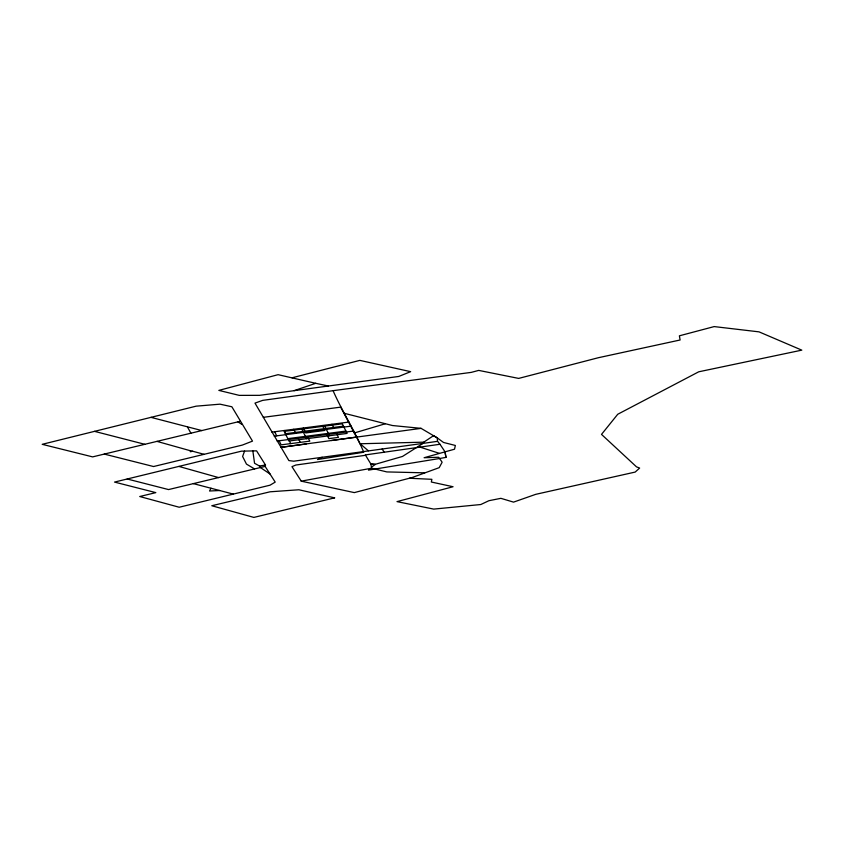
<?xml version="1.0" encoding="UTF-8"?>
<svg xmlns="http://www.w3.org/2000/svg" width="844" height="844" viewBox="0 0 844 844"><rect width="100%" height="100%" fill="white"/><g stroke="black" fill="none" stroke-linecap="round" stroke-linejoin="round"><path stroke-width="1.27" d="M156.963 441.38L190.333 450.728L190.311 451.719L192.748 451.266L204.111 454.315M265.132 466.405L265.501 465.023L256.576 450.854L241.511 451.15L114.52 482.082L155.823 492.622L139.735 496.525L179.192 507.233L270.048 485.184L275.207 482.103L265.132 466.405L168.547 489.573L127.201 479.002M439.977 444.26L437.54 441.328L423.055 443.385L402.514 456.435L375.042 464.369L370.875 464.042L365.346 454.916L439.977 444.26L445.052 451.846L446.012 457.374L439.597 458.503L442.129 462.238L439.218 467.65L412.199 477.514L354.311 492.601L301.181 481.154L371.603 468.22L386.826 471.923L424.68 472.83M211 488.243L209.534 491.008L219.672 490.522M371.55 467.07L375.401 464.379L370.875 464.042L371.603 468.22L368.49 470.119L439.682 458.482L438.5 457.269L424.099 457.733L445.052 451.846M423.762 442.182L433.552 435.673L437.245 437.825L437.54 441.328M322.165 457.248L317.523 459.516L363.732 452.236C355.039 430.989 342.263 411.693 333.074 390.677L262.684 400.373L254.983 403.115L288.88 460.581L293.765 461.193L423.055 443.385L423.836 442.161L360.019 443.765L340.691 407.146M294.06 390.677L315.74 383.313L328.379 386.014M354.206 433.004L385.37 423.73L392.439 425.524L421.093 428.362L437.171 437.836L443.511 442.456L455.349 445.463L454.536 449.208L444.967 451.867L445.938 457.395M292.013 377.806L359.85 360.377L410.638 371.666L398.748 376.456L259.699 395.34L239.263 395.372L218.839 390.392L278.098 374.673L315.793 383.324M240.097 421.335L92.629 456.889L42.2 444.324L196.146 406.164L220.031 404.171L231.857 406.766L252.504 441.117L242.355 445.073L153.545 466.532L104.266 454.083M252.852 450.928L254.55 463.272L259.488 466.025L265.501 465.023M365.568 455.285L295.833 465.033L291.961 466.658L301.255 481.133M421.093 428.362L280.83 447.362L306.256 443.933M333.074 390.677L471.311 372.373L478.717 370.4L518.659 378.407L598.333 357.729L680.106 339.995L679.388 335.817L714.182 326.586L759.03 331.861L801.8 350.144L698.726 371.803L617.734 414.267L601.508 434.396L636.513 466.859L639.646 468.061L635.163 472.081L535.718 494.341L513.542 502.127L500.882 498.329L488.929 500.703L480.795 504.522L433.711 509.101L397.007 501.621L453.059 486.735L431.337 482.019L431.875 479.318L409.393 478.242M331.365 440.505L356.78 437.076M263.317 417.326L340.765 407.124M271.852 432.117L348.973 422.053M285.356 433.742L343.487 426.157M274.247 436.169L351.093 426.146M287.793 438.658L345.924 431.073M277.106 441.032L353.647 431.041M190.333 450.728L192.748 451.266M344.363 413.317L385.37 423.73M151.002 417.358L201.811 430.567M144.82 444.303L94.507 431.358M193.371 483.623L233.303 494.099M178.907 466.426L218.543 477.577M439.281 453.302L417.938 446.455M254.561 468.937L246.459 464.094L242.608 456.477L244.581 451.097M237.913 421.863L242.006 424.448M270.196 474.117L260.406 467.544L259.488 466.025M360.103 443.744L368.364 450.812M190.902 433.194L187.558 427.159M382.163 448.934L384.189 452.289M331.945 424.279L333.971 428.372M336.408 433.288L338.433 437.392L328.886 438.637L326.86 434.544M324.708 426.093L329.487 435.726M322.397 425.524L324.834 430.44L305.739 432.93L303.302 428.013M307.765 437.034L309.801 441.127L281.157 444.862L279.132 440.768M301.804 429.09L306.572 438.722M293.754 429.258L295.79 433.362M298.227 438.279L300.253 442.372M284.217 430.514L286.243 434.607M288.68 439.524L290.705 443.617M274.669 431.759L276.695 435.852M334.625 497.854L253.865 517.414L211.781 505.735L270.091 491.799L298.882 489.763L334.625 497.854M342.316 423.793L284.196 431.379L288.964 441.011L347.095 433.426L342.316 423.793"/></g></svg>
